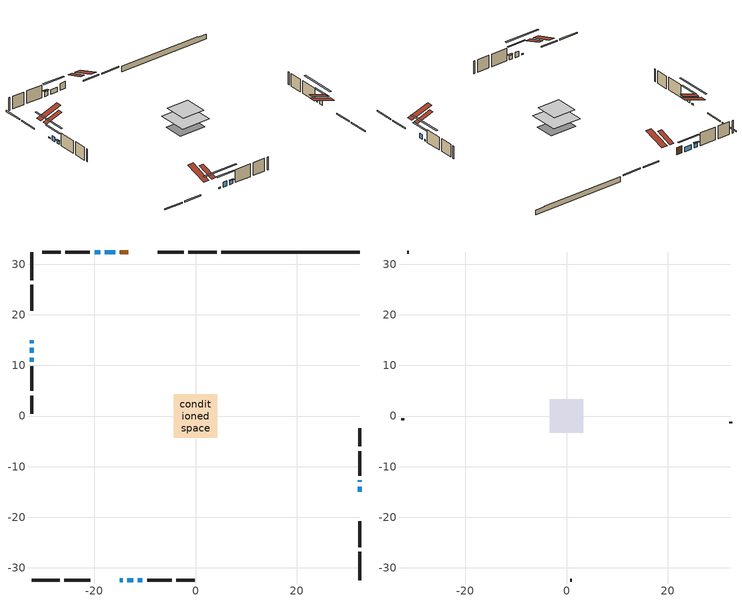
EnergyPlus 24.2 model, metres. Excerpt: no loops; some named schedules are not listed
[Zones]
conditioned space
 floor adiabatic (AdiabaticFloorConstruction): -4.27,-4.27 -4.27,4.27 4.27,4.27 4.27,-4.27 z1.7
 floor foundation (Slab1 construction): -3.92,-2.9 -3.92,2.9 3.92,2.9 3.92,-2.9 z-1.04
 wall outside (RimJoist1 construction): 4.18,32.39 -1.39,32.39 / -32.39,-32.39 -26.82,-32.39 / -32.39,32.39 -32.39,26.82 / 32.39,-32.39 32.39,-26.82 z0.48:0.78
 wall outside (RimJoist2 construction): -2.32,32.39 -7.44,32.39 / -25.89,-32.39 -20.77,-32.39 / -32.39,25.89 -32.39,20.77 / 32.39,-25.89 32.39,-20.77 z0.48:0.78
 wall outside (AdiabaticWallConstruction 1): -13.25,32.39 -14.91,32.39 z0.48:2.51
 wall outside (AdiabaticWallConstruction): 32.39,-14.96 32.39,-13.94 / -32.39,13.47 -32.39,12.44 z0.48:1.75; -14.97,-32.39 -14.39,-32.39 / -32.39,14.97 -32.39,14.39 / 32.39,-13.02 32.39,-12.72 z0.48:0.84; -15.84,32.39 -17.91,32.39 z0.48:1.76; -13.47,-32.39 -12.29,-32.39 z0.48:1.95; -18.83,32.39 -19.91,32.39 z0.48:1.82; -11.36,-32.39 -10.49,-32.39 z0.48:1.56; -32.39,11.52 -32.39,10.76 z0.48:1.42
 wall outside (Wall1 construction): -20.84,32.39 -25.7,32.39 / -9.56,-32.39 -4.7,-32.39 / -32.39,9.83 -32.39,4.98 / 32.39,-11.8 32.39,-6.94 z0.48:4.14
 wall outside (Wall2 construction): -26.62,32.39 -30.23,32.39 / -3.77,-32.39 -0.17,-32.39 / -32.39,4.05 -32.39,0.44 / 32.39,-6.01 32.39,-2.41 z0.48:4.14
 wall foundation (FoundationWall1 construction): 5.11,32.39,-1.04 5.11,32.39,0.48 29.66,32.39,0.48 29.66,32.39,0.3 32.39,32.39,0.3 32.39,32.39,-1.04
 window (WindowConstruction): 32.39,-14.96 32.39,-13.94 z0.48:1.75
 window (WindowConstruction 8): -14.96,-32.39 -14.39,-32.39 z0.48:0.83
 window (WindowConstruction 9): -32.39,14.96 -32.39,14.39 z0.48:0.83
 window (WindowConstruction 1): -15.84,32.39 -17.91,32.39 z0.48:1.76
 window (WindowConstruction 2): -13.47,-32.39 -12.29,-32.39 z0.48:1.95
 window (WindowConstruction 3): -32.39,13.47 -32.39,12.44 z0.48:1.75
 window (WindowConstruction 4): -18.84,32.39 -19.91,32.39 z0.48:1.82
 window (WindowConstruction 5): -11.36,-32.39 -10.49,-32.39 z0.48:1.56
 window (WindowConstruction 6): -32.39,11.52 -32.39,10.76 z0.48:1.42
 window (WindowConstruction 7): 32.39,-13.01 32.39,-12.73 z0.48:0.83
 door (Door): -13.25,32.39 -14.91,32.39 z0.48:2.51
 ceiling adiabatic (AdiabaticFloorConstruction): 4.27,-4.27 4.27,4.27 -4.27,4.27 -4.27,-4.27 z1.7
 roof outside (Roof2 construction): -12.32,32.39,4.14 -12.32,27.36,5.81 -10.99,27.36,5.81 -10.99,32.39,4.14; -15.89,-32.39,4.14 -15.89,-27.36,5.81 -17.22,-27.36,5.81 -17.22,-32.39,4.14; -32.39,15.89,4.14 -27.36,15.89,5.81 -27.36,17.22,5.81 -32.39,17.22,4.14; 32.39,-15.89,4.14 27.36,-15.89,5.81 27.36,-17.22,5.81 32.39,-17.22,4.14
attic - vented
 floor to conditioned space (Floor1 construction Reversed): -3.31,-3.31 -3.31,3.31 3.31,3.31 3.31,-3.31 z4.14
 wall outside (Wall3 construction): -31.16,32.39 -31.46,32.39 / 0.76,-32.39 1.06,-32.39 / -32.39,-0.49 -32.39,-0.79 / 32.39,-1.48 32.39,-1.18 z0.48:4.14
 roof outside (Roof1 construction): -10.06,32.39,4.14 -10.06,25.94,6.29 -8.36,25.94,6.29 -8.36,32.39,4.14; -18.15,-32.39,4.14 -18.15,-25.94,6.29 -19.85,-25.94,6.29 -19.85,-32.39,4.14; -32.39,18.15,4.14 -25.94,18.15,6.29 -25.94,19.85,6.29 -32.39,19.85,4.14; 32.39,-18.15,4.14 25.94,-18.15,6.29 25.94,-19.85,6.29 32.39,-19.85,4.14
shading: 32.39,-11.67 32.39,-17.23 32.8,-17.23 32.8,-11.67 z4.02; -9.37,-32.39 -19.98,-32.39 -19.98,-32.8 -9.37,-32.8 z5.85; -32.39,9.37 -32.39,19.98 -32.8,19.98 -32.8,9.37 z5.85; -20.18,32.39 -13.57,32.39 -13.57,32.8 -20.18,32.8 z4.03; -10.02,-32.39 -15.74,-32.39 -15.74,-32.8 -10.02,-32.8 z4.22; -32.39,10.17 -32.39,15.74 -32.8,15.74 -32.8,10.17 z4.02; -20.11,32.39 -18.63,32.39 -18.63,32.8 -20.11,32.8 z2.02; -10.29,-32.39 -11.56,-32.39 -11.56,-32.8 -10.29,-32.8 z1.76; -32.39,10.56 -32.39,11.72 -32.8,11.72 -32.8,10.56 z1.62; 32.39,-7.71 32.39,-18.03 32.8,-18.03 32.8,-7.71 z5.85
[Building]
Building 1: Terrain=Suburbs
[Site:Location]
Winnipeg Intl AP_MB: Latitude {deg}=49.91; Longitude {deg}=-97.24; Time Zone {hr}=-6; Elevation {m}=239; Keep Site Location Information=Yes
[Site:GroundTemperature:Shallow]
-2.46526, -5.11642, -5.32873, -4.07063, 0.979979, 6.00706, 10.3653, 13.1261, 13.3606, 11.1152, 6.8681, 1.99523
[Site:WaterMainsTemperature]
Calculation Method=Schedule; Temperature Schedule=mains temperature schedule
[Material] Roughness=Rough; Thermal Absorptance=0.9
Name | Thickness {m} | Conductivity {W/m-K} | Density {kg/m3} | Specific Heat {J/kg-K} | Solar Absorptance | Visible Absorptance
asphalt or fiberglass shingles | 0.00635 | 0.162714 | 1121.4 | 1465.45 | 0.84 | 0.84
ceiling loosefill ins | 0.0846667 | 0.0480833 | 16.02 | 1046.75 | 0.7 | 0.7
ceiling stud and cavity | 0.1397 | 0.0919318 | 65.682 | 1177.47 | 0.7 | 0.7
concrete 4.0 in. | 0.1016 | 1.803125 | 2242.8 | 837.4 | 0.7 | 0.7
concrete 8.0 in. | 0.2032 | 1.803125 | 2242.8 | 837.4 | 0.7 | 0.7
door material | 0.04445 | 0.188738 | 512.64 | 1214.23 | 0.7 | 0.7
floor covering | 0.0127 | 0.0433444 | 54.468 | 1339.84 | 0.6 | 0.6
floor rigid ins; wall rigid ins | 0.512978 | 0.029427 | 32.04 | 1214.23 | 0.7 | 0.7
floor stud and cavity | 0.1397 | 1.75129 | 37.0049 | 1207.88 | 0.7 | 0.7
furniture material conditioned space 1 | 0.1524 | 0.115458 | 640.8 | 1214.23 | 0.6 | 0.6
gypsum board | 0.0127 | 0.160291 | 801 | 837.4 | 0.6 | 0.6
osb sheathing 0.5 in. | 0.0127 | 0.115458 | 512.64 | 1214.23 | 0.7 | 0.7
osb sheathing 0.75 in. | 0.01905 | 0.115458 | 512.64 | 1214.23 | 0.7 | 0.7
rim joist stud and cavity | 0.0508 | 0.177588 | 50.32683 | 1063.81 | 0.6 | 0.6
rim joist stud and cavity 1 | 0.0508 | 0.648972 | 50.32683 | 1063.81 | 0.6 | 0.6
roof stud and cavity | 0.2032 | 0.184409 | 78.34581 | 1123.46 | 0.7 | 0.7
wall stud and cavity | 0.1397 | 0.112219 | 139.0536 | 1170.24 | 0.7 | 0.7
wall stud and cavity 1 | 0.1397 | 0.113992 | 139.0536 | 1170.24 | 0.7 | 0.7
wall stud and cavity 2 | 0.0889 | 6.1454 | 50.32683 | 1063.81 | 0.6 | 0.6
wall stud and cavity 3 | 0.0889 | 0.380278 | 52.3479 | 1209.89 | 0.7 | 0.7
wall stud and cavity 4 | 0.0889 | 0.391764 | 83.0341 | 1211.67 | 0.7 | 0.7
wood siding | 0.0254 | 0.102417 | 544.68 | 1172.36 | 0.4 | 0.4
wood siding 1 | 0.00254 | 0.102417 | 544.68 | 1172.36 | 0.4 | 0.4
wood siding 2; wood siding 3; wood siding 4 | 0.0254 | 0.102417 | 544.68 | 1172.36 | 0.7 | 0.7
[WindowMaterial:SimpleGlazingSystem]
Name | U-Factor {W/m2-K} | Solar Heat Gain Coefficient
WindowMaterial | 2.927009 | 0.66
WindowMaterial 1 | 2.92644 | 0.66
WindowMaterial 2 | 2.91338 | 0.67
WindowMaterial 3 | 2.77768 | 0.66
WindowMaterial 4 | 2.92303 | 0.66
WindowMaterial 5 | 2.94461 | 0.64
WindowMaterial 6 | 2.765186 | 0.62
WindowMaterial 7 | 3.071798 | 0.43
[Construction]
AdiabaticFloorConstruction: floor stud and cavity, floor rigid ins, osb sheathing 0.75 in., floor covering
AdiabaticWallConstruction: wood siding 3, wall rigid ins, wall stud and cavity 3, gypsum board
AdiabaticWallConstruction 1: wood siding 4, wall rigid ins, wall stud and cavity 3, gypsum board
Door: door material
Floor1 construction Reversed: gypsum board, ceiling stud and cavity, ceiling loosefill ins
FoundationWall1 construction: concrete 8.0 in.
furniture construction conditioned space 1: furniture material conditioned space 1
PartitionWallConstruction: gypsum board, wall stud and cavity 4, gypsum board
RimJoist1 construction: wood siding 2, rim joist stud and cavity
RimJoist2 construction: wood siding 2, rim joist stud and cavity 1
Roof1 construction: asphalt or fiberglass shingles
Roof2 construction: asphalt or fiberglass shingles, osb sheathing 0.75 in., roof stud and cavity, gypsum board
Slab1 construction: concrete 4.0 in.
Wall1 construction: wood siding, osb sheathing 0.5 in., wall stud and cavity, gypsum board
Wall2 construction: wood siding, osb sheathing 0.5 in., wall stud and cavity 1, gypsum board
Wall3 construction: wood siding 1, wall stud and cavity 2
WindowConstruction: WindowMaterial
WindowConstruction 1: WindowMaterial 1
WindowConstruction 2: WindowMaterial 2
WindowConstruction 3: WindowMaterial 3
WindowConstruction 4: WindowMaterial 4
WindowConstruction 5: WindowMaterial 5
WindowConstruction 6: WindowMaterial 6
WindowConstruction 7; WindowConstruction 8; WindowConstruction 9: WindowMaterial 7
[Zone] Multiplier=1; Part of Total Floor Area=Yes
Name | Volume {m3}
attic - vented | 15.2935
conditioned space | 296.1
[Space]
Name | Zone | Volume {m3}
attic - vented 1 | attic - vented | 15.2935
conditioned space 1 | conditioned space | 296.1
[ZoneInfiltration:EffectiveLeakageArea]
infil attic - vented 1: Zone or Space=attic - vented 1; Schedule=Always On Discrete; Effective Air Leakage Area {cm2}=1461; Stack Coefficient=0.000403811; Wind Coefficient=1.35772e-05
[ZoneMixing]
whole house fan mix: Zone or Space=attic - vented; Schedule=Always On Continuous; Design Flow Rate Calculation Method=Flow/Zone; Design Flow Rate {m3/s}=0; Source Zone or Space=conditioned space
[SurfaceProperty:ExposedFoundationPerimeter]
Slab1: Exposed Perimeter Calculation Method=TotalExposedPerimeter; Total Exposed Perimeter {m}=27.281
[InternalMass] Zone or ZoneList=conditioned space; Space or SpaceList=conditioned space 1
Name | Construction | Surface Area {m2}
furniture mass conditioned space 1 | furniture construction conditioned space 1 | 47.4002
partition wall mass | PartitionWallConstruction | 118.501
[Lights]
interior lighting: Zone or ZoneList or Space or SpaceList=conditioned space 1; Schedule=interior lighting schedule; Design Level Calculation Method=LightingLevel; Lighting Level {W}=343.2; Return Air Fraction=0; Fraction Radiant=0.6; Fraction Visible=0.2; Fraction Replaceable=1
[People]
occupants: Zone or ZoneList or Space or SpaceList=conditioned space 1; Number of People Schedule=occupants schedule; Number of People Calculation Method=People; Number of People=3; Fraction Radiant=0.314171; Sensible Heat Fraction=0.56303; Activity Level Schedule=occupants activity schedule; Carbon Dioxide Generation Rate {m3/s-W}=0; Enable ASHRAE 55 Comfort Warnings=No; Mean Radiant Temperature Calculation Type=EnclosureAveraged
[ElectricEquipment] Zone or ZoneList or Space or SpaceList=conditioned space 1; Design Level Calculation Method=EquipmentLevel
Name | Schedule | Design Level {W} | Fraction Latent | Fraction Radiant | Fraction Lost
clothes dryer | clothes dryer schedule | 140.772 | 0.015 | 0.081 | 0.85
clothes washer | clothes washer schedule | 32.1985 | 0.03 | 0.162 | 0.7
cooking range | cooking range schedule | 215.147 | 0.08 | 0.432 | 0.2
dishwasher | dishwasher schedule | 66.8632 | 0.3 | 0.18 | 0.4
fridge | fridge schedule | 72.9452 | 0 | 0.6 | 0
mech vent house fan | mech vent house fan schedule | 0 | 0 | 0 | 1
mech vent house fan cfis | mech vent house fan cfis schedule | 0 | 0 | 0 | 0
misc plug loads | misc plug loads schedule | 494.7 | 0.045 | 0.513 | 0.1
whole house fan | Always On Discrete | 0 | 0 | 0 | 1
[OtherEquipment] Zone or ZoneList or Space or SpaceList=conditioned space 1; Design Level Calculation Method=EquipmentLevel
Name | Fuel Type | Schedule | Design Level {W} | Fraction Latent | Fraction Radiant | Fraction Lost
clothes dryer 1 | Electricity | clothes dryer schedule | 0 | 0.015 | 0.081 | 0.85
cooking range 1 | Electricity | cooking range schedule | 0 | 0.08 | 0.432 | 0.2
general water use latent | None | general water use schedule | 62.594 | 1 | 0 | 0
general water use sensible | None | general water use schedule | -61.6891 | 0 | 0.6 | 0
mech vent house fan latent load | None | Always On Discrete | 0 | 1 | 0 | 0
mech vent house fan sensible load | None | Always On Discrete | 0 | 0 | 0 | 0
water heater energy adjustment1 | NaturalGas | Always On Discrete | 0.01 | 0 | 0 | 1
[ZoneInfiltration:DesignFlowRate] Zone or ZoneList or Space or SpaceList=conditioned space 1; Schedule=Always On Discrete; Design Flow Rate Calculation Method=Flow/Zone; Design Flow Rate {m3/s}=0
infil flow; natural vent flow; whole house fan flow
[AvailabilityManager:Scheduled]
central ac and furnace airloop Availability Manager: Schedule=Always On Discrete
[Foundation:Kiva]
Foundation Kiva 1: Initial Indoor Air Temperature {C}=21; Wall Height Above Grade {m}=0.479999; Wall Depth Below Slab {m}=0.2032
[Foundation:Kiva:Settings]
Soil Conductivity {W/m-K}=0.849921; Soil Density {kg/m3}=1842.3; Soil Specific Heat {J/kg-K}=418.7; Ground Solar Absorptivity=0.9; Ground Thermal Absorptivity=0.9; Ground Surface Roughness {m}=0.03; Far-Field Width {m}=40; Deep-Ground Boundary Condition=ZeroFlux; Deep-Ground Depth {m}=40; Minimum Cell Dimension {m}=0.2; Maximum Cell Growth Coefficient=3; Simulation Timestep=Timestep
[Exterior:Lights]
exterior lighting: Schedule=exterior lighting schedule; Design Level {W}=75.6
[EnergyManagementSystem:GlobalVariable]
central_ac_and_furnace_airloop_Fan_RTF
infil_program_Qfan
infil_program_Qinf
natural_vent_program_Qnv
natural_vent_program_Qwhf
[EnergyManagementSystem:Sensor]
Name | Output:Variable or Output:Meter Index Key | Output:Variable or Output:Meter
airflow_gain | infil flow | Infiltration Sensible Heat Gain Energy
airflow_gain_1 | natural vent flow | Infiltration Sensible Heat Gain Energy
airflow_gain_2 | whole house fan flow | Infiltration Sensible Heat Gain Energy
airflow_loss | infil flow | Infiltration Sensible Heat Loss Energy
airflow_loss_1 | natural vent flow | Infiltration Sensible Heat Loss Energy
airflow_loss_2 | whole house fan flow | Infiltration Sensible Heat Loss Energy
clg_load_cond |  | Cooling:EnergyTransfer:Zone:CONDITIONED SPACE
clg_sp_s; clg_sp_s_1 | cooling setpoint | Schedule Value
clothes_dryer_exhaust_0_sch_s | clothes dryer exhaust 0 schedule | Schedule Value
cool_season | cooling season schedule | Schedule Value
htg_load_cond |  | Heating:EnergyTransfer:Zone:CONDITIONED SPACE
htg_sp_s; htg_sp_s_1 | heating setpoint | Schedule Value
ig_ee_conv | clothes dryer | Electric Equipment Convective Heating Energy
ig_ee_conv_2 | cooking range | Electric Equipment Convective Heating Energy
ig_ee_conv_4 | fridge | Electric Equipment Convective Heating Energy
ig_ee_conv_5 | misc plug loads | Electric Equipment Convective Heating Energy
ig_ee_conv_6 | whole house fan | Electric Equipment Convective Heating Energy
ig_ee_rad | clothes dryer | Electric Equipment Radiant Heating Energy
ig_ee_rad_2 | cooking range | Electric Equipment Radiant Heating Energy
ig_ee_rad_4 | fridge | Electric Equipment Radiant Heating Energy
ig_ee_rad_5 | misc plug loads | Electric Equipment Radiant Heating Energy
ig_ee_rad_6 | whole house fan | Electric Equipment Radiant Heating Energy
ig_lgt_conv | interior lighting | Lights Convective Heating Energy
ig_lgt_rad | interior lighting | Lights Radiant Heating Energy
ig_lgt_vis | interior lighting | Lights Visible Radiation Heating Energy
ig_oe_conv | clothes dryer 1 | Other Equipment Convective Heating Energy
ig_oe_conv_1 | cooking range 1 | Other Equipment Convective Heating Energy
ig_oe_conv_2 | general water use latent | Other Equipment Convective Heating Energy
ig_oe_conv_3 | general water use sensible | Other Equipment Convective Heating Energy
ig_oe_conv_4 | water heater energy adjustment1 | Other Equipment Convective Heating Energy
ig_oe_rad | clothes dryer 1 | Other Equipment Radiant Heating Energy
ig_oe_rad_1 | cooking range 1 | Other Equipment Radiant Heating Energy
ig_oe_rad_2 | general water use latent | Other Equipment Radiant Heating Energy
ig_oe_rad_3 | general water use sensible | Other Equipment Radiant Heating Energy
ig_oe_rad_4 | water heater energy adjustment1 | Other Equipment Radiant Heating Energy
ig_ppl_conv | occupants | People Convective Heating Energy
ig_ppl_rad | occupants | People Radiant Heating Energy
im_conv | furniture mass conditioned space 1 | Surface Inside Face Convection Heat Gain Energy
im_conv_1 | partition wall mass | Surface Inside Face Convection Heat Gain Energy
im_ig | furniture mass conditioned space 1 | Surface Inside Face Internal Gains Radiation Heat Gain Energy
im_ig_1 | partition wall mass | Surface Inside Face Internal Gains Radiation Heat Gain Energy
im_lgt | furniture mass conditioned space 1 | Surface Inside Face Lights Radiation Heat Gain Energy
im_lgt_1 | partition wall mass | Surface Inside Face Lights Radiation Heat Gain Energy
im_sol | furniture mass conditioned space 1 | Surface Inside Face Solar Radiation Heat Gain Energy
im_sol_1 | partition wall mass | Surface Inside Face Solar Radiation Heat Gain Energy
im_surf | furniture mass conditioned space 1 | Surface Inside Face Net Surface Thermal Radiation Heat Gain Energy
im_surf_1 | partition wall mass | Surface Inside Face Net Surface Thermal Radiation Heat Gain Energy
mv_conv | mech vent house fan | Electric Equipment Convective Heating Energy
mv_conv_1 | mech vent house fan cfis | Electric Equipment Convective Heating Energy
mv_conv_2 | mech vent house fan latent load | Other Equipment Convective Heating Energy
mv_conv_3 | mech vent house fan sensible load | Other Equipment Convective Heating Energy
mv_rad | mech vent house fan | Electric Equipment Radiant Heating Energy
mv_rad_1 | mech vent house fan cfis | Electric Equipment Radiant Heating Energy
mv_rad_2 | mech vent house fan latent load | Other Equipment Radiant Heating Energy
mv_rad_3 | mech vent house fan sensible load | Other Equipment Radiant Heating Energy
natural_vent_s | natural vent schedule | Schedule Value
out_pb_s |  | Site Outdoor Air Barometric Pressure
out_wt_s |  | Site Outdoor Air Humidity Ratio
site_vw_s |  | Site Wind Speed
ss_back_out | Window1 | Surface Window Shortwave from Zone Back Out Window Heat Transfer Rate
ss_back_out_1 | Window10 | Surface Window Shortwave from Zone Back Out Window Heat Transfer Rate
ss_back_out_2 | Window12 | Surface Window Shortwave from Zone Back Out Window Heat Transfer Rate
ss_back_out_3 | Window2 | Surface Window Shortwave from Zone Back Out Window Heat Transfer Rate
ss_back_out_4 | Window4 | Surface Window Shortwave from Zone Back Out Window Heat Transfer Rate
ss_back_out_5 | Window5 | Surface Window Shortwave from Zone Back Out Window Heat Transfer Rate
ss_back_out_6 | Window6 | Surface Window Shortwave from Zone Back Out Window Heat Transfer Rate
ss_back_out_7 | Window7 | Surface Window Shortwave from Zone Back Out Window Heat Transfer Rate
ss_back_out_8 | Window8 | Surface Window Shortwave from Zone Back Out Window Heat Transfer Rate
ss_back_out_9 | Window9 | Surface Window Shortwave from Zone Back Out Window Heat Transfer Rate
ss_conv | Door1 | Surface Inside Face Convection Heat Gain Energy
ss_conv_1 | Window1 | Surface Inside Face Convection Heat Gain Energy
ss_conv_10 | Window9 | Surface Inside Face Convection Heat Gain Energy
ss_conv_2 | Window10 | Surface Inside Face Convection Heat Gain Energy
ss_conv_3 | Window12 | Surface Inside Face Convection Heat Gain Energy
ss_conv_4 | Window2 | Surface Inside Face Convection Heat Gain Energy
ss_conv_5 | Window4 | Surface Inside Face Convection Heat Gain Energy
ss_conv_6 | Window5 | Surface Inside Face Convection Heat Gain Energy
ss_conv_7 | Window6 | Surface Inside Face Convection Heat Gain Energy
ss_conv_8 | Window7 | Surface Inside Face Convection Heat Gain Energy
ss_conv_9 | Window8 | Surface Inside Face Convection Heat Gain Energy
ss_ig | Door1 | Surface Inside Face Internal Gains Radiation Heat Gain Energy
ss_ig_1 | Window1 | Surface Inside Face Internal Gains Radiation Heat Gain Energy
ss_ig_10 | Window9 | Surface Inside Face Internal Gains Radiation Heat Gain Energy
ss_ig_2 | Window10 | Surface Inside Face Internal Gains Radiation Heat Gain Energy
ss_ig_3 | Window12 | Surface Inside Face Internal Gains Radiation Heat Gain Energy
ss_ig_4 | Window2 | Surface Inside Face Internal Gains Radiation Heat Gain Energy
ss_ig_5 | Window4 | Surface Inside Face Internal Gains Radiation Heat Gain Energy
ss_ig_6 | Window5 | Surface Inside Face Internal Gains Radiation Heat Gain Energy
ss_ig_7 | Window6 | Surface Inside Face Internal Gains Radiation Heat Gain Energy
ss_ig_8 | Window7 | Surface Inside Face Internal Gains Radiation Heat Gain Energy
ss_ig_9 | Window8 | Surface Inside Face Internal Gains Radiation Heat Gain Energy
ss_lgt | Door1 | Surface Inside Face Lights Radiation Heat Gain Energy
ss_sol | Door1 | Surface Inside Face Solar Radiation Heat Gain Energy
ss_surf | Door1 | Surface Inside Face Net Surface Thermal Radiation Heat Gain Energy
ss_surf_1 | Window1 | Surface Inside Face Net Surface Thermal Radiation Heat Gain Energy
ss_surf_10 | Window9 | Surface Inside Face Net Surface Thermal Radiation Heat Gain Energy
ss_surf_2 | Window10 | Surface Inside Face Net Surface Thermal Radiation Heat Gain Energy
ss_surf_3 | Window12 | Surface Inside Face Net Surface Thermal Radiation Heat Gain Energy
ss_surf_4 | Window2 | Surface Inside Face Net Surface Thermal Radiation Heat Gain Energy
ss_surf_5 | Window4 | Surface Inside Face Net Surface Thermal Radiation Heat Gain Energy
ss_surf_6 | Window5 | Surface Inside Face Net Surface Thermal Radiation Heat Gain Energy
ss_surf_7 | Window6 | Surface Inside Face Net Surface Thermal Radiation Heat Gain Energy
ss_surf_8 | Window7 | Surface Inside Face Net Surface Thermal Radiation Heat Gain Energy
ss_surf_9 | Window8 | Surface Inside Face Net Surface Thermal Radiation Heat Gain Energy
ss_trans_in | Window1 | Surface Window Transmitted Solar Radiation Rate
ss_trans_in_1 | Window10 | Surface Window Transmitted Solar Radiation Rate
ss_trans_in_2 | Window12 | Surface Window Transmitted Solar Radiation Rate
ss_trans_in_3 | Window2 | Surface Window Transmitted Solar Radiation Rate
ss_trans_in_4 | Window4 | Surface Window Transmitted Solar Radiation Rate
ss_trans_in_5 | Window5 | Surface Window Transmitted Solar Radiation Rate
ss_trans_in_6 | Window6 | Surface Window Transmitted Solar Radiation Rate
ss_trans_in_7 | Window7 | Surface Window Transmitted Solar Radiation Rate
ss_trans_in_8 | Window8 | Surface Window Transmitted Solar Radiation Rate
ss_trans_in_9 | Window9 | Surface Window Transmitted Solar Radiation Rate
ss_trans_out | Window1 | Surface Inside Face Initial Transmitted Diffuse Transmitted Out Window Solar Radiation Rate
ss_trans_out_1 | Window10 | Surface Inside Face Initial Transmitted Diffuse Transmitted Out Window Solar Radiation Rate
ss_trans_out_2 | Window12 | Surface Inside Face Initial Transmitted Diffuse Transmitted Out Window Solar Radiation Rate
ss_trans_out_3 | Window2 | Surface Inside Face Initial Transmitted Diffuse Transmitted Out Window Solar Radiation Rate
ss_trans_out_4 | Window4 | Surface Inside Face Initial Transmitted Diffuse Transmitted Out Window Solar Radiation Rate
ss_trans_out_5 | Window5 | Surface Inside Face Initial Transmitted Diffuse Transmitted Out Window Solar Radiation Rate
ss_trans_out_6 | Window6 | Surface Inside Face Initial Transmitted Diffuse Transmitted Out Window Solar Radiation Rate
ss_trans_out_7 | Window7 | Surface Inside Face Initial Transmitted Diffuse Transmitted Out Window Solar Radiation Rate
ss_trans_out_8 | Window8 | Surface Inside Face Initial Transmitted Diffuse Transmitted Out Window Solar Radiation Rate
ss_trans_out_9 | Window9 | Surface Inside Face Initial Transmitted Diffuse Transmitted Out Window Solar Radiation Rate
s_conv | Floor1 | Surface Inside Face Convection Heat Gain Energy
s_conv_1 | FoundationWall1 | Surface Inside Face Convection Heat Gain Energy
s_conv_10 | RimJoist2:270 | Surface Inside Face Convection Heat Gain Energy
s_conv_11 | RimJoist2:90 | Surface Inside Face Convection Heat Gain Energy
s_conv_12 | Roof2:0 | Surface Inside Face Convection Heat Gain Energy
s_conv_13 | Roof2:180 | Surface Inside Face Convection Heat Gain Energy
s_conv_14 | Roof2:270 | Surface Inside Face Convection Heat Gain Energy
s_conv_15 | Roof2:90 | Surface Inside Face Convection Heat Gain Energy
s_conv_16 | Slab1 | Surface Inside Face Convection Heat Gain Energy
s_conv_17 | Wall1:0 | Surface Inside Face Convection Heat Gain Energy
s_conv_18 | Wall1:180 | Surface Inside Face Convection Heat Gain Energy
s_conv_19 | Wall1:270 | Surface Inside Face Convection Heat Gain Energy
s_conv_2 | inferred conditioned ceiling | Surface Inside Face Convection Heat Gain Energy
s_conv_20 | Wall1:90 | Surface Inside Face Convection Heat Gain Energy
s_conv_21 | Wall2:0 | Surface Inside Face Convection Heat Gain Energy
s_conv_22 | Wall2:180 | Surface Inside Face Convection Heat Gain Energy
s_conv_23 | Wall2:270 | Surface Inside Face Convection Heat Gain Energy
s_conv_24 | Wall2:90 | Surface Inside Face Convection Heat Gain Energy
s_conv_3 | inferred conditioned floor | Surface Inside Face Convection Heat Gain Energy
s_conv_4 | RimJoist1:0 | Surface Inside Face Convection Heat Gain Energy
s_conv_5 | RimJoist1:180 | Surface Inside Face Convection Heat Gain Energy
s_conv_6 | RimJoist1:270 | Surface Inside Face Convection Heat Gain Energy
s_conv_7 | RimJoist1:90 | Surface Inside Face Convection Heat Gain Energy
s_conv_8 | RimJoist2:0 | Surface Inside Face Convection Heat Gain Energy
s_conv_9 | RimJoist2:180 | Surface Inside Face Convection Heat Gain Energy
s_ig | Floor1 | Surface Inside Face Internal Gains Radiation Heat Gain Energy
s_ig_1 | FoundationWall1 | Surface Inside Face Internal Gains Radiation Heat Gain Energy
s_ig_10 | RimJoist2:270 | Surface Inside Face Internal Gains Radiation Heat Gain Energy
s_ig_11 | RimJoist2:90 | Surface Inside Face Internal Gains Radiation Heat Gain Energy
s_ig_12 | Roof2:0 | Surface Inside Face Internal Gains Radiation Heat Gain Energy
